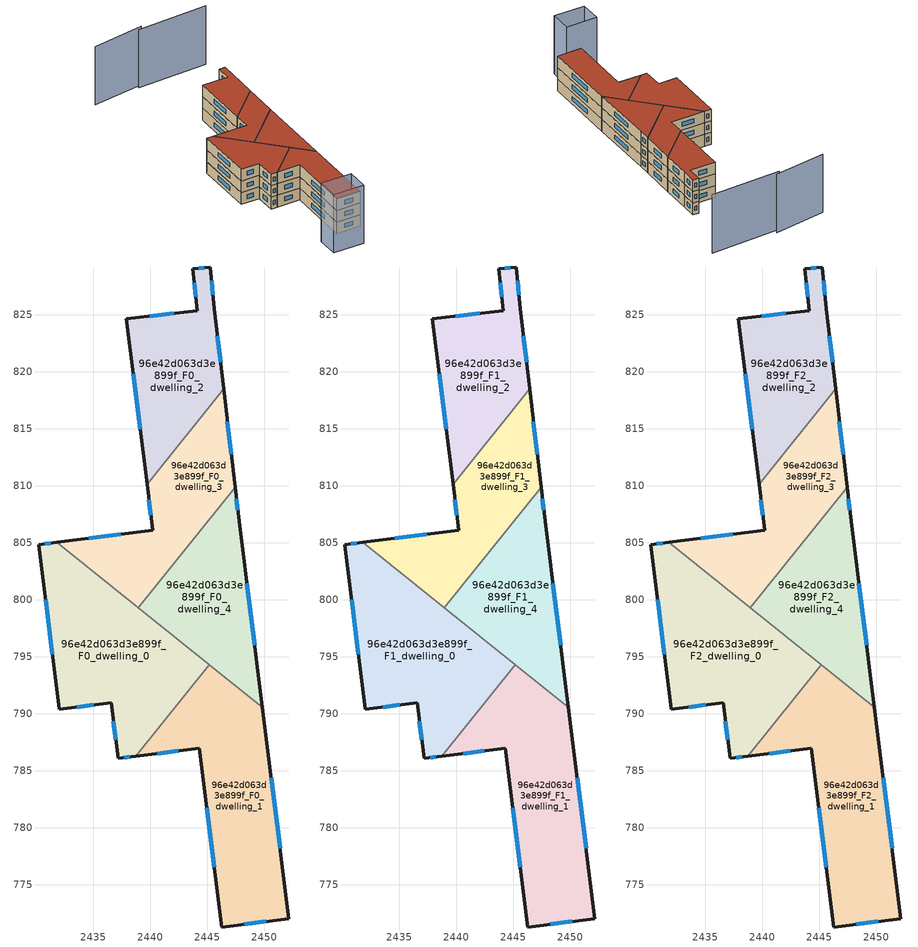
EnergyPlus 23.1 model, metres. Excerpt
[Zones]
96e42d063d3e899f_F0_dwelling_0
 floor ground (EU_floor_Construction): 2445.16,794.32 2438.72,786.29 2437.16,786.1 2436.54,790.98 2432,790.41 2430.19,804.84 2431.78,805.05 z0
 wall outside (EU_wall_Construction): 2431.78,805.05 2430.19,804.84 2432,790.41 2436.54,790.98 2437.16,786.1 2438.72,786.29 z0:3
 wall to 96e42d063d3e899f_F0_dwelling_1 (EU_wall_Construction): 2438.72,786.29 2445.16,794.32 z0:3
 wall to 96e42d063d3e899f_F0_dwelling_3 (EU_wall_Construction): 2438.94,799.31 2431.78,805.05 z0:3
 wall to 96e42d063d3e899f_F0_dwelling_4 (EU_wall_Construction): 2445.16,794.32 2438.94,799.31 z0:3
 window (EU_Window_Construction): 2430.79,800.03 2431.4,795.22 / 2431.25,804.98 2430.72,804.91 / 2437.68,786.16 2438.2,786.23 / 2436.75,789.35 2436.95,787.72 / 2433.51,790.6 2435.03,790.79 z1:2
96e42d063d3e899f_F0_dwelling_1
 floor ground (EU_floor_Construction): 2449.81,790.59 2452.14,772.05 2446.24,771.31 2444.28,786.99 2438.72,786.29 2445.16,794.32 z0
 wall outside (EU_wall_Construction): 2438.72,786.29 2444.28,786.99 2446.24,771.31 2452.14,772.05 2449.81,790.59 z0:3
 wall to 96e42d063d3e899f_F0_dwelling_4 (EU_wall_Construction): 2449.81,790.59 2445.16,794.32 z0:3
 window (EU_Window_Construction): 2451.36,778.23 2450.59,784.41 / 2448.21,771.55 2450.17,771.8 / 2444.93,781.76 2445.59,776.53 / 2440.57,786.52 2442.43,786.75 z1:2
96e42d063d3e899f_F0_dwelling_2
 floor ground (EU_floor_Construction): 2445.24,829.21 2445.6,825.54 2446.42,818.51 2439.7,810.13 2437.88,824.67 2444.1,825.38 2443.71,829.04 z0
 wall outside (EU_wall_Construction): 2446.42,818.51 2445.6,825.54 2445.24,829.21 2443.71,829.04 2444.1,825.38 2437.88,824.67 2439.7,810.13 z0:3
 wall to 96e42d063d3e899f_F0_dwelling_3 (EU_wall_Construction): 2439.7,810.13 2446.42,818.51 z0:3
 window (EU_Window_Construction): 2438.48,819.82 2439.09,814.97 / 2442.03,825.14 2439.95,824.9 / 2443.84,827.82 2443.97,826.6 / 2444.73,829.15 2444.22,829.1 / 2445.48,826.76 2445.36,827.98 / 2446.14,820.85 2445.87,823.19 z1:2
96e42d063d3e899f_F0_dwelling_3
 floor ground (EU_floor_Construction): 2446.42,818.51 2447.42,809.88 2438.94,799.31 2431.78,805.05 2440.2,806.11 2439.7,810.13 z0
 wall outside (EU_wall_Construction): 2439.7,810.13 2440.2,806.11 2431.78,805.05 / 2447.42,809.88 2446.42,818.51 z0:3
 wall to 96e42d063d3e899f_F0_dwelling_4 (EU_wall_Construction): 2438.94,799.31 2447.42,809.88 z0:3
 window (EU_Window_Construction): 2439.86,808.79 2440.03,807.45 / 2447.09,812.76 2446.75,815.64 / 2437.39,805.75 2434.59,805.4 z1:2
96e42d063d3e899f_F0_dwelling_4
 floor ground (EU_floor_Construction): 2447.42,809.88 2447.77,806.88 2449.81,790.59 2438.94,799.31 z0
 wall outside (EU_wall_Construction): 2449.81,790.59 2447.77,806.88 2447.42,809.88 z0:3
 window (EU_Window_Construction): 2447.65,807.88 2447.54,808.88 / 2449.13,796.02 2448.45,801.45 z1:2
96e42d063d3e899f_F1_dwelling_0
 floor to 96e42d063d3e899f_F0_dwelling_0 (EU_floor_Construction): 2445.16,794.32 2438.72,786.29 2437.16,786.1 2436.54,790.98 2432,790.41 2430.19,804.84 2431.78,805.05 z3
 wall outside (EU_wall_Construction): 2431.78,805.05 2430.19,804.84 2432,790.41 2436.54,790.98 2437.16,786.1 2438.72,786.29 z3:6
 wall to 96e42d063d3e899f_F1_dwelling_1 (EU_wall_Construction): 2438.72,786.29 2445.16,794.32 z3:6
 wall to 96e42d063d3e899f_F1_dwelling_3 (EU_wall_Construction): 2438.94,799.31 2431.78,805.05 z3:6
 wall to 96e42d063d3e899f_F1_dwelling_4 (EU_wall_Construction): 2445.16,794.32 2438.94,799.31 z3:6
 window (EU_Window_Construction): 2430.79,800.03 2431.4,795.22 / 2431.25,804.98 2430.72,804.91 / 2437.68,786.16 2438.2,786.23 / 2436.75,789.35 2436.95,787.72 / 2433.51,790.6 2435.03,790.79 z4:5
96e42d063d3e899f_F1_dwelling_1
 floor to 96e42d063d3e899f_F0_dwelling_1 (EU_floor_Construction): 2449.81,790.59 2452.14,772.05 2446.24,771.31 2444.28,786.99 2438.72,786.29 2445.16,794.32 z3
 wall outside (EU_wall_Construction): 2438.72,786.29 2444.28,786.99 2446.24,771.31 2452.14,772.05 2449.81,790.59 z3:6
 wall to 96e42d063d3e899f_F1_dwelling_4 (EU_wall_Construction): 2449.81,790.59 2445.16,794.32 z3:6
 window (EU_Window_Construction): 2451.36,778.23 2450.59,784.41 / 2448.21,771.55 2450.17,771.8 / 2444.93,781.76 2445.59,776.53 / 2440.57,786.52 2442.43,786.75 z4:5
96e42d063d3e899f_F1_dwelling_2
 floor to 96e42d063d3e899f_F0_dwelling_2 (EU_floor_Construction): 2445.24,829.21 2445.6,825.54 2446.42,818.51 2439.7,810.13 2437.88,824.67 2444.1,825.38 2443.71,829.04 z3
 wall outside (EU_wall_Construction): 2446.42,818.51 2445.6,825.54 2445.24,829.21 2443.71,829.04 2444.1,825.38 2437.88,824.67 2439.7,810.13 z3:6
 wall to 96e42d063d3e899f_F1_dwelling_3 (EU_wall_Construction): 2439.7,810.13 2446.42,818.51 z3:6
 window (EU_Window_Construction): 2438.48,819.82 2439.09,814.97 / 2442.03,825.14 2439.95,824.9 / 2443.84,827.82 2443.97,826.6 / 2444.73,829.15 2444.22,829.1 / 2445.48,826.76 2445.36,827.98 / 2446.14,820.85 2445.87,823.19 z4:5
96e42d063d3e899f_F1_dwelling_3
 floor to 96e42d063d3e899f_F0_dwelling_3 (EU_floor_Construction): 2446.42,818.51 2447.42,809.88 2438.94,799.31 2431.78,805.05 2440.2,806.11 2439.7,810.13 z3
 wall outside (EU_wall_Construction): 2439.7,810.13 2440.2,806.11 2431.78,805.05 / 2447.42,809.88 2446.42,818.51 z3:6
 wall to 96e42d063d3e899f_F1_dwelling_4 (EU_wall_Construction): 2438.94,799.31 2447.42,809.88 z3:6
 window (EU_Window_Construction): 2439.86,808.79 2440.03,807.45 / 2447.09,812.76 2446.75,815.64 / 2437.39,805.75 2434.59,805.4 z4:5
96e42d063d3e899f_F1_dwelling_4
 floor to 96e42d063d3e899f_F0_dwelling_4 (EU_floor_Construction): 2447.42,809.88 2447.77,806.88 2449.81,790.59 2438.94,799.31 z3
 wall outside (EU_wall_Construction): 2449.81,790.59 2447.77,806.88 2447.42,809.88 z3:6
 window (EU_Window_Construction): 2447.65,807.88 2447.54,808.88 / 2449.13,796.02 2448.45,801.45 z4:5
96e42d063d3e899f_F2_dwelling_0
 floor to 96e42d063d3e899f_F1_dwelling_0 (EU_floor_Construction): 2445.16,794.32 2438.72,786.29 2437.16,786.1 2436.54,790.98 2432,790.41 2430.19,804.84 2431.78,805.05 z6
 wall outside (EU_wall_Construction): 2431.78,805.05 2430.19,804.84 2432,790.41 2436.54,790.98 2437.16,786.1 2438.72,786.29 z6:9
 wall to 96e42d063d3e899f_F2_dwelling_1 (EU_wall_Construction): 2438.72,786.29 2445.16,794.32 z6:9
 wall to 96e42d063d3e899f_F2_dwelling_3 (EU_wall_Construction): 2438.94,799.31 2431.78,805.05 z6:9
 wall to 96e42d063d3e899f_F2_dwelling_4 (EU_wall_Construction): 2445.16,794.32 2438.94,799.31 z6:9
 window (EU_Window_Construction): 2430.79,800.03 2431.4,795.22 / 2431.25,804.98 2430.72,804.91 / 2437.68,786.16 2438.2,786.23 / 2436.75,789.35 2436.95,787.72 / 2433.51,790.6 2435.03,790.79 z7:8
 roof outside (EU_roof_Construction): 2438.72,786.29 2445.16,794.32 2431.78,805.05 2430.19,804.84 2432,790.41 2436.54,790.98 2437.16,786.1 z9
96e42d063d3e899f_F2_dwelling_1
 floor to 96e42d063d3e899f_F1_dwelling_1 (EU_floor_Construction): 2449.81,790.59 2452.14,772.05 2446.24,771.31 2444.28,786.99 2438.72,786.29 2445.16,794.32 z6
 wall outside (EU_wall_Construction): 2438.72,786.29 2444.28,786.99 2446.24,771.31 2452.14,772.05 2449.81,790.59 z6:9
 wall to 96e42d063d3e899f_F2_dwelling_4 (EU_wall_Construction): 2449.81,790.59 2445.16,794.32 z6:9
 window (EU_Window_Construction): 2451.36,778.23 2450.59,784.41 / 2448.21,771.55 2450.17,771.8 / 2444.93,781.76 2445.59,776.53 / 2440.57,786.52 2442.43,786.75 z7:8
 roof outside (EU_roof_Construction): 2452.14,772.05 2449.81,790.59 2445.16,794.32 2438.72,786.29 2444.28,786.99 2446.24,771.31 z9
96e42d063d3e899f_F2_dwelling_2
 floor to 96e42d063d3e899f_F1_dwelling_2 (EU_floor_Construction): 2445.24,829.21 2445.6,825.54 2446.42,818.51 2439.7,810.13 2437.88,824.67 2444.1,825.38 2443.71,829.04 z6
 wall outside (EU_wall_Construction): 2446.42,818.51 2445.6,825.54 2445.24,829.21 2443.71,829.04 2444.1,825.38 2437.88,824.67 2439.7,810.13 z6:9
 wall to 96e42d063d3e899f_F2_dwelling_3 (EU_wall_Construction): 2439.7,810.13 2446.42,818.51 z6:9
 window (EU_Window_Construction): 2438.48,819.82 2439.09,814.97 / 2442.03,825.14 2439.95,824.9 / 2443.84,827.82 2443.97,826.6 / 2444.73,829.15 2444.22,829.1 / 2445.48,826.76 2445.36,827.98 / 2446.14,820.85 2445.87,823.19 z7:8
 roof outside (EU_roof_Construction): 2439.7,810.13 2446.42,818.51 2445.6,825.54 2445.24,829.21 2443.71,829.04 2444.1,825.38 2437.88,824.67 z9
96e42d063d3e899f_F2_dwelling_3
 floor to 96e42d063d3e899f_F1_dwelling_3 (EU_floor_Construction): 2446.42,818.51 2447.42,809.88 2438.94,799.31 2431.78,805.05 2440.2,806.11 2439.7,810.13 z6
 wall outside (EU_wall_Construction): 2439.7,810.13 2440.2,806.11 2431.78,805.05 / 2447.42,809.88 2446.42,818.51 z6:9
 wall to 96e42d063d3e899f_F2_dwelling_4 (EU_wall_Construction): 2438.94,799.31 2447.42,809.88 z6:9
 window (EU_Window_Construction): 2439.86,808.79 2440.03,807.45 / 2447.09,812.76 2446.75,815.64 / 2437.39,805.75 2434.59,805.4 z7:8
 roof outside (EU_roof_Construction): 2438.94,799.31 2447.42,809.88 2446.42,818.51 2439.7,810.13 2440.2,806.11 2431.78,805.05 z9
96e42d063d3e899f_F2_dwelling_4
 floor to 96e42d063d3e899f_F1_dwelling_4 (EU_floor_Construction): 2447.42,809.88 2447.77,806.88 2449.81,790.59 2438.94,799.31 z6
 wall outside (EU_wall_Construction): 2449.81,790.59 2447.77,806.88 2447.42,809.88 z6:9
 window (EU_Window_Construction): 2447.65,807.88 2447.54,808.88 / 2449.13,796.02 2448.45,801.45 z7:8
 roof outside (EU_roof_Construction): 2449.81,790.59 2447.77,806.88 2447.42,809.88 2438.94,799.31 z9
shading: 2447.49,844.84 2430.39,841.97 / 2431.4,842.98 2419,839.54 / 2441.88,769.87 2449.4,770.78 / 2449.4,770.78 2450.04,765.49 / 2450.04,765.49 2442.52,764.58 / 2442.52,764.58 2441.88,769.87 z0:15
[Building]
EU S2 Campaign: North Axis=0; Terrain=City; Solar Distribution=FullExterior
[Site:Location]
Bologna: Latitude=44.5; Longitude=11.25; Time Zone=1; Elevation=37
[SizingPeriod:WeatherFileDays]
AnnualSizingPeriod: Begin Month=1; Begin Day of Month=1; End Month=12; End Day of Month=31; Day of Week for Start Day=Monday; Use Weather File Daylight Saving Period=No; Use Weather File Rain and Snow Indicators=No
[MATERIAL]
EU_InternalMass_Material: Roughness=MediumRough; Thickness=0.1; Conductivity=1; Density=1800; Specific Heat=900; Thermal Absorptance=0.9; Solar Absorptance=0.7; Visible Absorptance=0.7
[MATERIAL:NOMASS] Roughness=MediumRough; Thermal Absorptance=0.9; Solar Absorptance=0.7; Visible Absorptance=0.7
Name | Thermal Resistance
EU_wall_NoMass | 0.937881
EU_roof_NoMass | 0.548572
EU_floor_NoMass | 0.71348
[WINDOWMATERIAL:SIMPLEGLAZINGSYSTEM]
EU_Window_SimpleGlazing: UFactor=4.25633; Solar Heat Gain Coefficient=0.85; Visible Transmittance=0.85
[CONSTRUCTION]
EU_wall_Construction: EU_wall_NoMass
EU_roof_Construction: EU_roof_NoMass
EU_floor_Construction: EU_floor_NoMass
EU_Window_Construction: EU_Window_SimpleGlazing
EU_InternalMass_Construction: EU_InternalMass_Material
[ZONE] Type=1; Multiplier=1; Ceiling Height=autocalculate; Floor Area=autocalculate; Part of Total Floor Area=Yes
Name | Volume
96e42d063d3e899f_F0_dwelling_0; 96e42d063d3e899f_F1_dwelling_0; 96e42d063d3e899f_F2_dwelling_0 | 423.875
96e42d063d3e899f_F0_dwelling_1; 96e42d063d3e899f_F1_dwelling_1; 96e42d063d3e899f_F2_dwelling_1 | 423.882
96e42d063d3e899f_F0_dwelling_2; 96e42d063d3e899f_F1_dwelling_2; 96e42d063d3e899f_F2_dwelling_2 | 268.728
96e42d063d3e899f_F0_dwelling_3; 96e42d063d3e899f_F1_dwelling_3; 96e42d063d3e899f_F2_dwelling_3 | 296.435
96e42d063d3e899f_F0_dwelling_4; 96e42d063d3e899f_F1_dwelling_4; 96e42d063d3e899f_F2_dwelling_4 | 282.572
[INTERNALMASS] Construction=EU_InternalMass_Construction
Name | Zone or ZoneList | Surface Area
96e42d063d3e899f_F0_dwelling_0_EU_InternalMass | 96e42d063d3e899f_F0_dwelling_0 | 141.291
96e42d063d3e899f_F0_dwelling_1_EU_InternalMass | 96e42d063d3e899f_F0_dwelling_1 | 141.294
96e42d063d3e899f_F0_dwelling_2_EU_InternalMass | 96e42d063d3e899f_F0_dwelling_2 | 89.576
96e42d063d3e899f_F0_dwelling_3_EU_InternalMass | 96e42d063d3e899f_F0_dwelling_3 | 98.8139
96e42d063d3e899f_F0_dwelling_4_EU_InternalMass | 96e42d063d3e899f_F0_dwelling_4 | 94.1906
96e42d063d3e899f_F1_dwelling_0_EU_InternalMass | 96e42d063d3e899f_F1_dwelling_0 | 141.291
96e42d063d3e899f_F1_dwelling_1_EU_InternalMass | 96e42d063d3e899f_F1_dwelling_1 | 141.294
96e42d063d3e899f_F1_dwelling_2_EU_InternalMass | 96e42d063d3e899f_F1_dwelling_2 | 89.576
96e42d063d3e899f_F1_dwelling_3_EU_InternalMass | 96e42d063d3e899f_F1_dwelling_3 | 98.8139
96e42d063d3e899f_F1_dwelling_4_EU_InternalMass | 96e42d063d3e899f_F1_dwelling_4 | 94.1906
96e42d063d3e899f_F2_dwelling_0_EU_InternalMass | 96e42d063d3e899f_F2_dwelling_0 | 141.291
96e42d063d3e899f_F2_dwelling_1_EU_InternalMass | 96e42d063d3e899f_F2_dwelling_1 | 141.294
96e42d063d3e899f_F2_dwelling_2_EU_InternalMass | 96e42d063d3e899f_F2_dwelling_2 | 89.576
96e42d063d3e899f_F2_dwelling_3_EU_InternalMass | 96e42d063d3e899f_F2_dwelling_3 | 98.8139
96e42d063d3e899f_F2_dwelling_4_EU_InternalMass | 96e42d063d3e899f_F2_dwelling_4 | 94.1906
[OTHEREQUIPMENT] Fuel Type=Electricity; Design Level Calculation Method=Watts/Area; Power per Zone Floor Area=1; Fraction Latent=0; Fraction Radiant=0; Fraction Lost=0; Carbon Dioxide Generation Rate=0; EndUse Subcategory=EU_Step8_InternalGains
Name | Zone or ZoneList or Space or SpaceList | Schedule
EU_Step8_InternalGain_96e42d063d3e899f_F0_dwelling_0_f000 | 96e42d063d3e899f_F0_dwelling_0 | EU_Step8_GainSchedule_96e42d063d3e899f_F0_dwelling_0_f000
EU_Step8_InternalGain_96e42d063d3e899f_F0_dwelling_1_f000 | 96e42d063d3e899f_F0_dwelling_1 | EU_Step8_GainSchedule_96e42d063d3e899f_F0_dwelling_1_f000
EU_Step8_InternalGain_96e42d063d3e899f_F0_dwelling_2_f000 | 96e42d063d3e899f_F0_dwelling_2 | EU_Step8_GainSchedule_96e42d063d3e899f_F0_dwelling_2_f000
EU_Step8_InternalGain_96e42d063d3e899f_F0_dwelling_3_f000 | 96e42d063d3e899f_F0_dwelling_3 | EU_Step8_GainSchedule_96e42d063d3e899f_F0_dwelling_3_f000
EU_Step8_InternalGain_96e42d063d3e899f_F0_dwelling_4_f000 | 96e42d063d3e899f_F0_dwelling_4 | EU_Step8_GainSchedule_96e42d063d3e899f_F0_dwelling_4_f000
EU_Step8_InternalGain_96e42d063d3e899f_F1_dwelling_0_f000 | 96e42d063d3e899f_F1_dwelling_0 | EU_Step8_GainSchedule_96e42d063d3e899f_F1_dwelling_0_f000
EU_Step8_InternalGain_96e42d063d3e899f_F1_dwelling_1_f000 | 96e42d063d3e899f_F1_dwelling_1 | EU_Step8_GainSchedule_96e42d063d3e899f_F1_dwelling_1_f000
EU_Step8_InternalGain_96e42d063d3e899f_F1_dwelling_2_f000 | 96e42d063d3e899f_F1_dwelling_2 | EU_Step8_GainSchedule_96e42d063d3e899f_F1_dwelling_2_f000
EU_Step8_InternalGain_96e42d063d3e899f_F1_dwelling_3_f000 | 96e42d063d3e899f_F1_dwelling_3 | EU_Step8_GainSchedule_96e42d063d3e899f_F1_dwelling_3_f000
EU_Step8_InternalGain_96e42d063d3e899f_F1_dwelling_4_f000 | 96e42d063d3e899f_F1_dwelling_4 | EU_Step8_GainSchedule_96e42d063d3e899f_F1_dwelling_4_f000
EU_Step8_InternalGain_96e42d063d3e899f_F2_dwelling_0_f000 | 96e42d063d3e899f_F2_dwelling_0 | EU_Step8_GainSchedule_96e42d063d3e899f_F2_dwelling_0_f000
EU_Step8_InternalGain_96e42d063d3e899f_F2_dwelling_1_f000 | 96e42d063d3e899f_F2_dwelling_1 | EU_Step8_GainSchedule_96e42d063d3e899f_F2_dwelling_1_f000
EU_Step8_InternalGain_96e42d063d3e899f_F2_dwelling_2_f000 | 96e42d063d3e899f_F2_dwelling_2 | EU_Step8_GainSchedule_96e42d063d3e899f_F2_dwelling_2_f000
EU_Step8_InternalGain_96e42d063d3e899f_F2_dwelling_3_f000 | 96e42d063d3e899f_F2_dwelling_3 | EU_Step8_GainSchedule_96e42d063d3e899f_F2_dwelling_3_f000
EU_Step8_InternalGain_96e42d063d3e899f_F2_dwelling_4_f000 | 96e42d063d3e899f_F2_dwelling_4 | EU_Step8_GainSchedule_96e42d063d3e899f_F2_dwelling_4_f000
[ZONEVENTILATION:DESIGNFLOWRATE] Schedule=EU_AlwaysOn; Design Flow Rate Calculation Method=AirChanges/Hour; Air Changes per Hour=0.687892; Ventilation Type=Natural; Fan Pressure Rise=0; Fan Total Efficiency=1; Constant Term Coefficient=1; Temperature Term Coefficient=0; Velocity Term Coefficient=0; Velocity Squared Term Coefficient=0; Minimum Indoor Temperature=-100; Maximum Indoor Temperature=100; Delta Temperature=-100; Minimum Outdoor Temperature=-100; Maximum Outdoor Temperature=100; Maximum Wind Speed=40
Name | Zone or ZoneList or Space or SpaceList
EU_ConstantAir_96e42d063d3e899f_F0_dwelling_0 | 96e42d063d3e899f_F0_dwelling_0
EU_ConstantAir_96e42d063d3e899f_F0_dwelling_1 | 96e42d063d3e899f_F0_dwelling_1
EU_ConstantAir_96e42d063d3e899f_F0_dwelling_2 | 96e42d063d3e899f_F0_dwelling_2
EU_ConstantAir_96e42d063d3e899f_F0_dwelling_3 | 96e42d063d3e899f_F0_dwelling_3
EU_ConstantAir_96e42d063d3e899f_F0_dwelling_4 | 96e42d063d3e899f_F0_dwelling_4
EU_ConstantAir_96e42d063d3e899f_F1_dwelling_0 | 96e42d063d3e899f_F1_dwelling_0
EU_ConstantAir_96e42d063d3e899f_F1_dwelling_1 | 96e42d063d3e899f_F1_dwelling_1
EU_ConstantAir_96e42d063d3e899f_F1_dwelling_2 | 96e42d063d3e899f_F1_dwelling_2
EU_ConstantAir_96e42d063d3e899f_F1_dwelling_3 | 96e42d063d3e899f_F1_dwelling_3
EU_ConstantAir_96e42d063d3e899f_F1_dwelling_4 | 96e42d063d3e899f_F1_dwelling_4
EU_ConstantAir_96e42d063d3e899f_F2_dwelling_0 | 96e42d063d3e899f_F2_dwelling_0
EU_ConstantAir_96e42d063d3e899f_F2_dwelling_1 | 96e42d063d3e899f_F2_dwelling_1
EU_ConstantAir_96e42d063d3e899f_F2_dwelling_2 | 96e42d063d3e899f_F2_dwelling_2
EU_ConstantAir_96e42d063d3e899f_F2_dwelling_3 | 96e42d063d3e899f_F2_dwelling_3
EU_ConstantAir_96e42d063d3e899f_F2_dwelling_4 | 96e42d063d3e899f_F2_dwelling_4
[HVACTEMPLATE:THERMOSTAT] Constant Heating Setpoint=20; Constant Cooling Setpoint=50
EU_HeatOnly_96e42d063d3e899f_F0_dwelling_0; EU_HeatOnly_96e42d063d3e899f_F0_dwelling_1; EU_HeatOnly_96e42d063d3e899f_F0_dwelling_2; EU_HeatOnly_96e42d063d3e899f_F0_dwelling_3; EU_HeatOnly_96e42d063d3e899f_F0_dwelling_4; EU_HeatOnly_96e42d063d3e899f_F1_dwelling_0; EU_HeatOnly_96e42d063d3e899f_F1_dwelling_1; EU_HeatOnly_96e42d063d3e899f_F1_dwelling_2; EU_HeatOnly_96e42d063d3e899f_F1_dwelling_3; EU_HeatOnly_96e42d063d3e899f_F1_dwelling_4; EU_HeatOnly_96e42d063d3e899f_F2_dwelling_0; EU_HeatOnly_96e42d063d3e899f_F2_dwelling_1; EU_HeatOnly_96e42d063d3e899f_F2_dwelling_2; EU_HeatOnly_96e42d063d3e899f_F2_dwelling_3; EU_HeatOnly_96e42d063d3e899f_F2_dwelling_4
[HVACTEMPLATE:ZONE:IDEALLOADSAIRSYSTEM] System Availability Schedule=EU_AlwaysOn; Maximum Heating Supply Air Temperature=50; Minimum Cooling Supply Air Temperature=13; Maximum Heating Supply Air Humidity Ratio=0.0156; Minimum Cooling Supply Air Humidity Ratio=0.0077; Heating Limit=NoLimit; Cooling Limit=NoLimit; Heating Availability Schedule=EU_AlwaysOn; Cooling Availability Schedule=EU_CoolingOff; Dehumidification Control Type=ConstantSensibleHeatRatio; Cooling Sensible Heat Ratio=0.7; Dehumidification Setpoint=60; Humidification Control Type=None; Humidification Setpoint=30; Outdoor Air Method=None; Outdoor Air Flow Rate per Person=0.00944; Outdoor Air Flow Rate per Zone Floor Area=0; Outdoor Air Flow Rate per Zone=0; Demand Controlled Ventilation Type=None; Outdoor Air Economizer Type=NoEconomizer; Heat Recovery Type=None; Sensible Heat Recovery Effectiveness=0.7; Latent Heat Recovery Effectiveness=0.65
Name | Template Thermostat
96e42d063d3e899f_F0_dwelling_0 | EU_HeatOnly_96e42d063d3e899f_F0_dwelling_0
96e42d063d3e899f_F0_dwelling_1 | EU_HeatOnly_96e42d063d3e899f_F0_dwelling_1
96e42d063d3e899f_F0_dwelling_2 | EU_HeatOnly_96e42d063d3e899f_F0_dwelling_2
96e42d063d3e899f_F0_dwelling_3 | EU_HeatOnly_96e42d063d3e899f_F0_dwelling_3
96e42d063d3e899f_F0_dwelling_4 | EU_HeatOnly_96e42d063d3e899f_F0_dwelling_4
96e42d063d3e899f_F1_dwelling_0 | EU_HeatOnly_96e42d063d3e899f_F1_dwelling_0
96e42d063d3e899f_F1_dwelling_1 | EU_HeatOnly_96e42d063d3e899f_F1_dwelling_1
96e42d063d3e899f_F1_dwelling_2 | EU_HeatOnly_96e42d063d3e899f_F1_dwelling_2
96e42d063d3e899f_F1_dwelling_3 | EU_HeatOnly_96e42d063d3e899f_F1_dwelling_3
96e42d063d3e899f_F1_dwelling_4 | EU_HeatOnly_96e42d063d3e899f_F1_dwelling_4
96e42d063d3e899f_F2_dwelling_0 | EU_HeatOnly_96e42d063d3e899f_F2_dwelling_0
96e42d063d3e899f_F2_dwelling_1 | EU_HeatOnly_96e42d063d3e899f_F2_dwelling_1
96e42d063d3e899f_F2_dwelling_2 | EU_HeatOnly_96e42d063d3e899f_F2_dwelling_2
96e42d063d3e899f_F2_dwelling_3 | EU_HeatOnly_96e42d063d3e899f_F2_dwelling_3
96e42d063d3e899f_F2_dwelling_4 | EU_HeatOnly_96e42d063d3e899f_F2_dwelling_4
[SIZING:ZONE] Zone Cooling Design Supply Air Temperature Input Method=SupplyAirTemperature; Zone Cooling Design Supply Air Temperature=13; Zone Heating Design Supply Air Temperature Input Method=SupplyAirTemperature; Zone Heating Design Supply Air Temperature=50; Zone Cooling Design Supply Air Humidity Ratio=0.008; Zone Heating Design Supply Air Humidity Ratio=0.008; Cooling Design Air Flow Method=DesignDay; Cooling Design Air Flow Rate=0; Cooling Minimum Air Flow per Zone Floor Area=0.000762; Cooling Minimum Air Flow=0; Cooling Minimum Air Flow Fraction=0.2; Heating Design Air Flow Method=DesignDay; Heating Design Air Flow Rate=0; Heating Maximum Air Flow per Zone Floor Area=0.002032; Heating Maximum Air Flow=0.141576; Heating Maximum Air Flow Fraction=0.3; Account for Dedicated Outdoor Air System=No; Dedicated Outdoor Air System Control Strategy=NeutralSupplyAir; Dedicated Outdoor Air Low Setpoint Temperature for Design=autosize; Dedicated Outdoor Air High Setpoint Temperature for Design=autosize; Zone Load Sizing Method=Sensible Load Only No Latent Load; Zone Latent Cooling Design Supply Air Humidity Ratio Input Method=HumidityRatioDifference; Zone Cooling Design Supply Air Humidity Ratio Difference=0.005; Zone Latent Heating Design Supply Air Humidity Ratio Input Method=HumidityRatioDifference; Zone Humidification Design Supply Air Humidity Ratio Difference=0.005
96e42d063d3e899f_F0_dwelling_0; 96e42d063d3e899f_F0_dwelling_1; 96e42d063d3e899f_F0_dwelling_2; 96e42d063d3e899f_F0_dwelling_3; 96e42d063d3e899f_F0_dwelling_4; 96e42d063d3e899f_F1_dwelling_0; 96e42d063d3e899f_F1_dwelling_1; 96e42d063d3e899f_F1_dwelling_2; 96e42d063d3e899f_F1_dwelling_3; 96e42d063d3e899f_F1_dwelling_4; 96e42d063d3e899f_F2_dwelling_0; 96e42d063d3e899f_F2_dwelling_1; 96e42d063d3e899f_F2_dwelling_2; 96e42d063d3e899f_F2_dwelling_3; 96e42d063d3e899f_F2_dwelling_4
[SCHEDULE:CONSTANT]
Name | Hourly Value
EU_AlwaysOn | 1
EU_CoolingOff | 0
[SCHEDULE:FILE] Column Number=1; Rows to Skip at Top=0; Number of Hours of Data=8760; Column Separator=Comma; Interpolate to Timestep=No; Minutes per Item=60; Adjust Schedule for Daylight Savings=Yes
Name | File
EU_Step8_GainSchedule_96e42d063d3e899f_F0_dwelling_0_f000 | ../../schedules/96e42d063d3e899f/96e42d063d3e899f_F0_dwelling_0_f000_gain.csv
EU_Step8_GainSchedule_96e42d063d3e899f_F0_dwelling_1_f000 | ../../schedules/96e42d063d3e899f/96e42d063d3e899f_F0_dwelling_1_f000_gain.csv
EU_Step8_GainSchedule_96e42d063d3e899f_F0_dwelling_2_f000 | ../../schedules/96e42d063d3e899f/96e42d063d3e899f_F0_dwelling_2_f000_gain.csv
EU_Step8_GainSchedule_96e42d063d3e899f_F0_dwelling_3_f000 | ../../schedules/96e42d063d3e899f/96e42d063d3e899f_F0_dwelling_3_f000_gain.csv
EU_Step8_GainSchedule_96e42d063d3e899f_F0_dwelling_4_f000 | ../../schedules/96e42d063d3e899f/96e42d063d3e899f_F0_dwelling_4_f000_gain.csv
EU_Step8_GainSchedule_96e42d063d3e899f_F1_dwelling_0_f000 | ../../schedules/96e42d063d3e899f/96e42d063d3e899f_F1_dwelling_0_f000_gain.csv
EU_Step8_GainSchedule_96e42d063d3e899f_F1_dwelling_1_f000 | ../../schedules/96e42d063d3e899f/96e42d063d3e899f_F1_dwelling_1_f000_gain.csv
EU_Step8_GainSchedule_96e42d063d3e899f_F1_dwelling_2_f000 | ../../schedules/96e42d063d3e899f/96e42d063d3e899f_F1_dwelling_2_f000_gain.csv
EU_Step8_GainSchedule_96e42d063d3e899f_F1_dwelling_3_f000 | ../../schedules/96e42d063d3e899f/96e42d063d3e899f_F1_dwelling_3_f000_gain.csv
EU_Step8_GainSchedule_96e42d063d3e899f_F1_dwelling_4_f000 | ../../schedules/96e42d063d3e899f/96e42d063d3e899f_F1_dwelling_4_f000_gain.csv
EU_Step8_GainSchedule_96e42d063d3e899f_F2_dwelling_0_f000 | ../../schedules/96e42d063d3e899f/96e42d063d3e899f_F2_dwelling_0_f000_gain.csv
EU_Step8_GainSchedule_96e42d063d3e899f_F2_dwelling_1_f000 | ../../schedules/96e42d063d3e899f/96e42d063d3e899f_F2_dwelling_1_f000_gain.csv
EU_Step8_GainSchedule_96e42d063d3e899f_F2_dwelling_2_f000 | ../../schedules/96e42d063d3e899f/96e42d063d3e899f_F2_dwelling_2_f000_gain.csv
EU_Step8_GainSchedule_96e42d063d3e899f_F2_dwelling_3_f000 | ../../schedules/96e42d063d3e899f/96e42d063d3e899f_F2_dwelling_3_f000_gain.csv
EU_Step8_GainSchedule_96e42d063d3e899f_F2_dwelling_4_f000 | ../../schedules/96e42d063d3e899f/96e42d063d3e899f_F2_dwelling_4_f000_gain.csv
